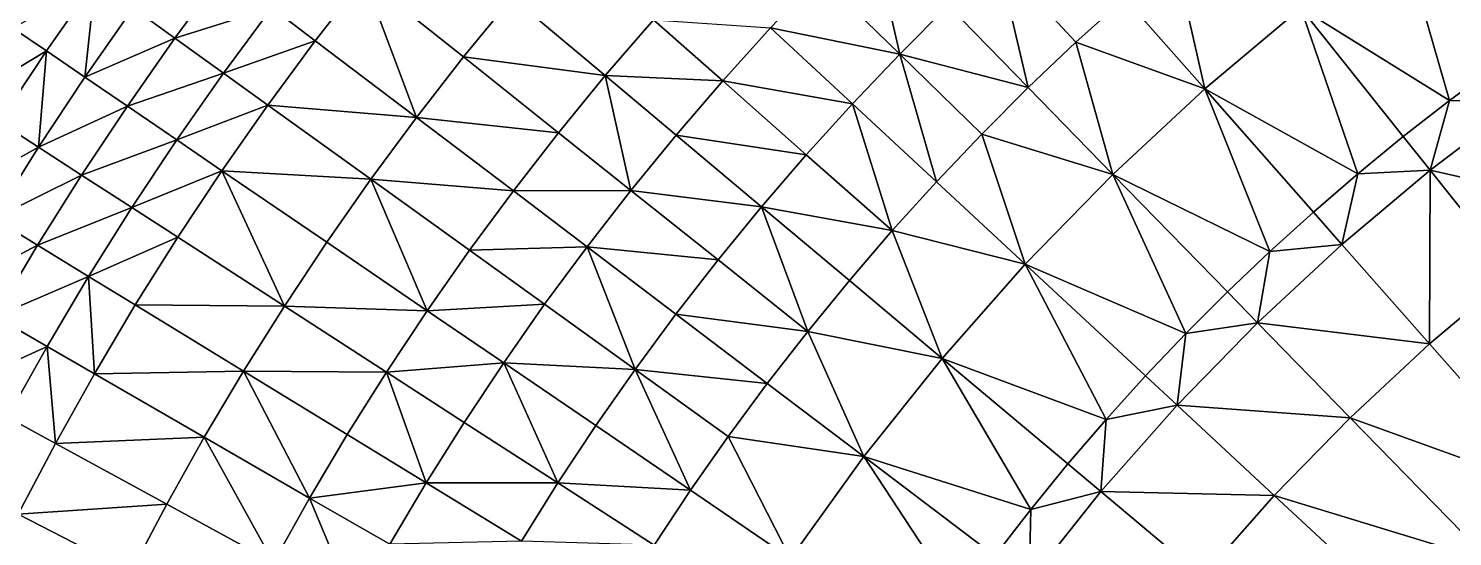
# Model space of a CAD drawing. Header units: millimetres. Extents: x -3750 to 5350, y -3750 to 3750.
# Drawn here: x -1993 to -994, y 1010 to 1366 of the extents above; entities that cross this region are included whole.
import ezdxf

# ---------------------------------------------------------------- set-up
doc = ezdxf.new("R2010")
doc.units = ezdxf.units.MM
doc.header["$MEASUREMENT"] = 0
doc.layers.add('MESH_3D', color=2, linetype='CONTINUOUS')

msp = doc.modelspace()

# ---------------------------------------------------------------- linework, layer by layer
at = {"layer": 'MESH_3D'}
for points in [[(925.34, 3634.04, 32500), (-2410.45, 2872.67, 32500), (3378.63, -1627.06, 32500)], [(-2410.45, 2872.67, 32500), (-2264.27, -2989.25, 32500), (-1955.38, -3199.84, 32500)], [(3378.63, -1627.06, 32500), (-2410.45, 2872.67, 32500), (-1955.38, -3199.84, 32500)], [(-1030.36, 1433.14, -885.22), (-957.64, 1482.71, -885.22), (-929.48, 1363.29, -939.08)], [(-1437.87, 1402.46, -744.25), (-1402.46, 1437.87, -744.25), (-1381.89, 1347.86, -794.3)], [(-1402.46, 1437.87, -744.25), (-1347.86, 1381.89, -794.3), (-1381.89, 1347.86, -794.3)], [(-1100.51, 1380, -885.22), (-1030.36, 1433.14, -885.22), (-996.28, 1315.27, -939.08)], [(-1030.36, 1433.14, -885.22), (-929.48, 1363.29, -939.08), (-963.18, 1339.7, -939.08)], [(-1030.36, 1433.14, -885.22), (-963.18, 1339.7, -939.08), (-996.28, 1315.27, -939.08)], [(-1347.86, 1381.89, -794.3), (-1312.99, 1415.07, -794.3), (-1291.74, 1324.35, -840.76)], [(-1312.99, 1415.07, -794.3), (-1224.12, 1387.1, -840.76), (-1258.32, 1356.15, -840.76)], [(-1312.99, 1415.07, -794.3), (-1258.32, 1356.15, -840.76), (-1291.74, 1324.35, -840.76)], [(-1167.93, 1323.42, -885.22), (-1224.12, 1387.1, -840.76), (-1189.16, 1417.18, -840.76)], [(-1167.93, 1323.42, -885.22), (-1189.16, 1417.18, -840.76), (-1100.51, 1380, -885.22)], [(-2003.65, 1366.07, -303.82), (-1945.91, 1399.02, -355.73), (-1980.19, 1350.07, -355.73)], [(-1980.19, 1350.07, -355.73), (-1945.91, 1399.02, -355.73), (-1953.17, 1331.65, -406.77)], [(-1945.91, 1399.02, -355.73), (-1919.36, 1379.93, -406.77), (-1953.17, 1331.65, -406.77)], [(-1919.36, 1379.93, -406.77), (-1855.68, 1405.62, -455.71), (-1890.14, 1358.92, -455.71)], [(-1890.14, 1358.92, -455.71), (-1855.68, 1405.62, -455.71), (-1822.2, 1380.26, -506.08)], [(-1822.2, 1380.26, -506.08), (-1757.26, 1401.37, -547.31), (-1791.65, 1357.13, -547.31)], [(-1791.65, 1357.13, -547.31), (-1757.26, 1401.37, -547.31), (-1720.75, 1303.42, -630.5)], [(-1757.26, 1401.37, -547.31), (-1653.64, 1387.57, -630.5), (-1687.72, 1345.91, -630.5)], [(-1757.26, 1401.37, -547.31), (-1687.72, 1345.91, -630.5), (-1720.75, 1303.42, -630.5)], [(-1472.39, 1366.18, -744.25), (-1437.87, 1402.46, -744.25), (-1381.89, 1347.86, -794.3)], [(-1953.17, 1331.65, -406.77), (-1919.36, 1379.93, -406.77), (-1890.14, 1358.92, -455.71)], [(-1890.14, 1358.92, -455.71), (-1822.2, 1380.26, -506.08), (-1856.04, 1334.4, -506.08)], [(-1856.04, 1334.4, -506.08), (-1822.2, 1380.26, -506.08), (-1791.65, 1357.13, -547.31)], [(-1687.72, 1345.91, -630.5), (-1653.64, 1387.57, -630.5), (-1588.3, 1332.74, -698.41)], [(-1653.64, 1387.57, -630.5), (-1554.58, 1371.92, -698.41), (-1588.3, 1332.74, -698.41)], [(-1381.89, 1347.86, -794.3), (-1347.86, 1381.89, -794.3), (-1291.74, 1324.35, -840.76)], [(-1167.93, 1323.42, -885.22), (-1258.32, 1356.15, -840.76), (-1224.12, 1387.1, -840.76)], [(-1167.93, 1323.42, -885.22), (-1100.51, 1380, -885.22), (-1060.6, 1263.97, -939.08)], [(-1100.51, 1380, -885.22), (-996.28, 1315.27, -939.08), (-1028.76, 1290.02, -939.08)], [(-1100.51, 1380, -885.22), (-1028.76, 1290.02, -939.08), (-1060.6, 1263.97, -939.08)], [(-1588.3, 1332.74, -698.41), (-1554.58, 1371.92, -698.41), (-1505.99, 1329.04, -744.25)], [(-1554.58, 1371.92, -698.41), (-1472.39, 1366.18, -744.25), (-1505.99, 1329.04, -744.25)], [(-2037.09, 1315.69, -303.82), (-2003.65, 1366.07, -303.82), (-1980.19, 1350.07, -355.73)], [(-1953.17, 1331.65, -406.77), (-1890.14, 1358.92, -455.71), (-1923.43, 1311.37, -455.71)], [(-1923.43, 1311.37, -455.71), (-1890.14, 1358.92, -455.71), (-1856.04, 1334.4, -506.08)], [(-1505.99, 1329.04, -744.25), (-1472.39, 1366.18, -744.25), (-1415.07, 1312.99, -794.3)], [(-1472.39, 1366.18, -744.25), (-1381.89, 1347.86, -794.3), (-1415.07, 1312.99, -794.3)], [(-2037.09, 1315.69, -303.82), (-1980.19, 1350.07, -355.73), (-2013.23, 1300.28, -355.73)], [(-2013.23, 1300.28, -355.73), (-1980.19, 1350.07, -355.73), (-1985.76, 1282.54, -406.77)], [(-1980.19, 1350.07, -355.73), (-1953.17, 1331.65, -406.77), (-1985.76, 1282.54, -406.77)], [(-1856.04, 1334.4, -506.08), (-1791.65, 1357.13, -547.31), (-1824.93, 1312.04, -547.31)], [(-1824.93, 1312.04, -547.31), (-1791.65, 1357.13, -547.31), (-1720.75, 1303.42, -630.5)], [(-1232.44, 1263.56, -885.22), (-1291.74, 1324.35, -840.76), (-1258.32, 1356.15, -840.76)], [(-1232.44, 1263.56, -885.22), (-1258.32, 1356.15, -840.76), (-1167.93, 1323.42, -885.22)], [(-1720.75, 1303.42, -630.5), (-1687.72, 1345.91, -630.5), (-1621.03, 1292.73, -698.41)], [(-1687.72, 1345.91, -630.5), (-1588.3, 1332.74, -698.41), (-1621.03, 1292.73, -698.41)], [(-1415.07, 1312.99, -794.3), (-1381.89, 1347.86, -794.3), (-1356.15, 1258.32, -840.76)], [(-1381.89, 1347.86, -794.3), (-1291.74, 1324.35, -840.76), (-1324.35, 1291.74, -840.76)], [(-1381.89, 1347.86, -794.3), (-1324.35, 1291.74, -840.76), (-1356.15, 1258.32, -840.76)], [(-945.54, 1315.16, -952.14), (-996.28, 1315.27, -939.08), (-963.18, 1339.7, -939.08)], [(-1985.76, 1282.54, -406.77), (-1953.17, 1331.65, -406.77), (-1923.43, 1311.37, -455.71)], [(-1923.43, 1311.37, -455.71), (-1856.04, 1334.4, -506.08), (-1888.73, 1287.72, -506.08)], [(-1888.73, 1287.72, -506.08), (-1856.04, 1334.4, -506.08), (-1824.93, 1312.04, -547.31)], [(-1621.03, 1292.73, -698.41), (-1588.3, 1332.74, -698.41), (-1570.36, 1252.32, -744.25)], [(-1588.3, 1332.74, -698.41), (-1505.99, 1329.04, -744.25), (-1538.65, 1291.08, -744.25)], [(-1588.3, 1332.74, -698.41), (-1538.65, 1291.08, -744.25), (-1570.36, 1252.32, -744.25)], [(-1538.65, 1291.08, -744.25), (-1505.99, 1329.04, -744.25), (-1447.36, 1277.3, -794.3)], [(-1505.99, 1329.04, -744.25), (-1415.07, 1312.99, -794.3), (-1447.36, 1277.3, -794.3)], [(-1232.44, 1263.56, -885.22), (-1324.35, 1291.74, -840.76), (-1291.74, 1324.35, -840.76)], [(-1232.44, 1263.56, -885.22), (-1167.93, 1323.42, -885.22), (-1122.29, 1209.54, -939.08)], [(-1167.93, 1323.42, -885.22), (-1060.6, 1263.97, -939.08), (-1091.78, 1237.14, -939.08)], [(-1167.93, 1323.42, -885.22), (-1091.78, 1237.14, -939.08), (-1122.29, 1209.54, -939.08)], [(-1985.76, 1282.54, -406.77), (-1923.43, 1311.37, -455.71), (-1955.53, 1263.01, -455.71)], [(-1955.53, 1263.01, -455.71), (-1923.43, 1311.37, -455.71), (-1888.73, 1287.72, -506.08)], [(-1888.73, 1287.72, -506.08), (-1824.93, 1312.04, -547.31), (-1857.07, 1266.13, -547.31)], [(-1857.07, 1266.13, -547.31), (-1824.93, 1312.04, -547.31), (-1752.71, 1260.11, -630.5)], [(-1824.93, 1312.04, -547.31), (-1720.75, 1303.42, -630.5), (-1752.71, 1260.11, -630.5)], [(-1447.36, 1277.3, -794.3), (-1415.07, 1312.99, -794.3), (-1387.1, 1224.12, -840.76)], [(-1415.07, 1312.99, -794.3), (-1356.15, 1258.32, -840.76), (-1387.1, 1224.12, -840.76)], [(-1009.92, 1266.4, -952.14), (-1028.76, 1290.02, -939.08), (-996.28, 1315.27, -939.08)], [(-1009.92, 1266.4, -952.14), (-996.28, 1315.27, -939.08), (-945.54, 1315.16, -952.14)], [(-1009.92, 1266.4, -952.14), (-945.54, 1315.16, -952.14), (-891.27, 1239.68, -989.8)], [(-2045.02, 1249.69, -355.73), (-2013.23, 1300.28, -355.73), (-1985.76, 1282.54, -406.77)], [(-1752.71, 1260.11, -630.5), (-1720.75, 1303.42, -630.5), (-1652.75, 1251.91, -698.41)], [(-1720.75, 1303.42, -630.5), (-1621.03, 1292.73, -698.41), (-1652.75, 1251.91, -698.41)], [(-1652.75, 1251.91, -698.41), (-1621.03, 1292.73, -698.41), (-1570.36, 1252.32, -744.25)], [(-1570.36, 1252.32, -744.25), (-1538.65, 1291.08, -744.25), (-1478.76, 1240.82, -794.3)], [(-1538.65, 1291.08, -744.25), (-1447.36, 1277.3, -794.3), (-1478.76, 1240.82, -794.3)], [(-1293.9, 1200.56, -885.22), (-1356.15, 1258.32, -840.76), (-1324.35, 1291.74, -840.76)], [(-1293.9, 1200.56, -885.22), (-1324.35, 1291.74, -840.76), (-1232.44, 1263.56, -885.22)], [(-1009.92, 1266.4, -952.14), (-1060.6, 1263.97, -939.08), (-1028.76, 1290.02, -939.08)], [(-2045.02, 1249.69, -355.73), (-1985.76, 1282.54, -406.77), (-2017.12, 1232.63, -406.77)], [(-2017.12, 1232.63, -406.77), (-1985.76, 1282.54, -406.77), (-1955.53, 1263.01, -455.71)], [(-1955.53, 1263.01, -455.71), (-1888.73, 1287.72, -506.08), (-1920.25, 1240.23, -506.08)], [(-1920.25, 1240.23, -506.08), (-1888.73, 1287.72, -506.08), (-1857.07, 1266.13, -547.31)], [(-1478.76, 1240.82, -794.3), (-1447.36, 1277.3, -794.3), (-1387.1, 1224.12, -840.76)], [(-2017.12, 1232.63, -406.77), (-1955.53, 1263.01, -455.71), (-1986.41, 1213.87, -455.71)], [(-1986.41, 1213.87, -455.71), (-1955.53, 1263.01, -455.71), (-1920.25, 1240.23, -506.08)], [(-1920.25, 1240.23, -506.08), (-1857.07, 1266.13, -547.31), (-1888.06, 1219.44, -547.31)], [(-1888.06, 1219.44, -547.31), (-1857.07, 1266.13, -547.31), (-1813.34, 1171.18, -630.5)], [(-1857.07, 1266.13, -547.31), (-1783.58, 1216.02, -630.5), (-1813.34, 1171.18, -630.5)], [(-1857.07, 1266.13, -547.31), (-1752.71, 1260.11, -630.5), (-1783.58, 1216.02, -630.5)], [(-1783.58, 1216.02, -630.5), (-1752.71, 1260.11, -630.5), (-1713.1, 1167.97, -698.41)], [(-1752.71, 1260.11, -630.5), (-1652.75, 1251.91, -698.41), (-1683.45, 1210.32, -698.41)], [(-1752.71, 1260.11, -630.5), (-1683.45, 1210.32, -698.41), (-1713.1, 1167.97, -698.41)], [(-1293.9, 1200.56, -885.22), (-1387.1, 1224.12, -840.76), (-1356.15, 1258.32, -840.76)], [(-1293.9, 1200.56, -885.22), (-1232.44, 1263.56, -885.22), (-1181.18, 1152.09, -939.08)], [(-1232.44, 1263.56, -885.22), (-1122.29, 1209.54, -939.08), (-1152.09, 1181.18, -939.08)], [(-1232.44, 1263.56, -885.22), (-1152.09, 1181.18, -939.08), (-1181.18, 1152.09, -939.08)], [(-1071.79, 1214.48, -952.14), (-1091.78, 1237.14, -939.08), (-1060.6, 1263.97, -939.08)], [(-1071.79, 1214.48, -952.14), (-1009.92, 1266.4, -952.14), (-1010.28, 1144.78, -989.8)], [(-1071.79, 1214.48, -952.14), (-1060.6, 1263.97, -939.08), (-1009.92, 1266.4, -952.14)], [(-1009.92, 1266.4, -952.14), (-951.96, 1193.72, -989.8), (-1010.28, 1144.78, -989.8)], [(-1009.92, 1266.4, -952.14), (-891.27, 1239.68, -989.8), (-951.96, 1193.72, -989.8)], [(-1683.45, 1210.32, -698.41), (-1652.75, 1251.91, -698.41), (-1601.1, 1212.78, -744.25)], [(-1652.75, 1251.91, -698.41), (-1570.36, 1252.32, -744.25), (-1601.1, 1212.78, -744.25)], [(-1601.1, 1212.78, -744.25), (-1570.36, 1252.32, -744.25), (-1509.23, 1203.57, -794.3)], [(-1570.36, 1252.32, -744.25), (-1478.76, 1240.82, -794.3), (-1509.23, 1203.57, -794.3)], [(-1986.41, 1213.87, -455.71), (-1920.25, 1240.23, -506.08), (-1950.57, 1191.97, -506.08)], [(-1950.57, 1191.97, -506.08), (-1920.25, 1240.23, -506.08), (-1888.06, 1219.44, -547.31)], [(-1509.23, 1203.57, -794.3), (-1478.76, 1240.82, -794.3), (-1446.39, 1153.46, -840.76)], [(-1478.76, 1240.82, -794.3), (-1387.1, 1224.12, -840.76), (-1417.18, 1189.16, -840.76)], [(-1478.76, 1240.82, -794.3), (-1417.18, 1189.16, -840.76), (-1446.39, 1153.46, -840.76)], [(-2047.22, 1181.96, -406.77), (-2017.12, 1232.63, -406.77), (-1986.41, 1213.87, -455.71)], [(-1071.79, 1214.48, -952.14), (-1122.29, 1209.54, -939.08), (-1091.78, 1237.14, -939.08)], [(-1950.57, 1191.97, -506.08), (-1888.06, 1219.44, -547.31), (-1917.88, 1171.99, -547.31)], [(-1917.88, 1171.99, -547.31), (-1888.06, 1219.44, -547.31), (-1813.34, 1171.18, -630.5)], [(-1352.13, 1134.57, -885.22), (-1417.18, 1189.16, -840.76), (-1387.1, 1224.12, -840.76)], [(-1352.13, 1134.57, -885.22), (-1387.1, 1224.12, -840.76), (-1293.9, 1200.56, -885.22)], [(-2047.22, 1181.96, -406.77), (-1986.41, 1213.87, -455.71), (-2016.05, 1163.97, -455.71)], [(-2016.05, 1163.97, -455.71), (-1986.41, 1213.87, -455.71), (-1950.57, 1191.97, -506.08)], [(-1813.34, 1171.18, -630.5), (-1783.58, 1216.02, -630.5), (-1713.1, 1167.97, -698.41)], [(-1713.1, 1167.97, -698.41), (-1683.45, 1210.32, -698.41), (-1630.84, 1172.49, -744.25)], [(-1683.45, 1210.32, -698.41), (-1601.1, 1212.78, -744.25), (-1630.84, 1172.49, -744.25)], [(-1630.84, 1172.49, -744.25), (-1601.1, 1212.78, -744.25), (-1567.35, 1126.85, -794.3)], [(-1601.1, 1212.78, -744.25), (-1509.23, 1203.57, -794.3), (-1538.77, 1165.57, -794.3)], [(-1601.1, 1212.78, -744.25), (-1538.77, 1165.57, -794.3), (-1567.35, 1126.85, -794.3)], [(-1130.99, 1159.55, -952.14), (-1152.09, 1181.18, -939.08), (-1122.29, 1209.54, -939.08)], [(-1130.99, 1159.55, -952.14), (-1071.79, 1214.48, -952.14), (-1010.28, 1144.78, -989.8)], [(-1130.99, 1159.55, -952.14), (-1122.29, 1209.54, -939.08), (-1071.79, 1214.48, -952.14)], [(-1538.77, 1165.57, -794.3), (-1509.23, 1203.57, -794.3), (-1446.39, 1153.46, -840.76)], [(-1352.13, 1134.57, -885.22), (-1293.9, 1200.56, -885.22), (-1237.14, 1091.78, -939.08)], [(-1293.9, 1200.56, -885.22), (-1181.18, 1152.09, -939.08), (-1209.54, 1122.29, -939.08)], [(-1293.9, 1200.56, -885.22), (-1209.54, 1122.29, -939.08), (-1237.14, 1091.78, -939.08)], [(-2016.05, 1163.97, -455.71), (-1950.57, 1191.97, -506.08), (-1979.68, 1142.97, -506.08)], [(-1979.68, 1142.97, -506.08), (-1950.57, 1191.97, -506.08), (-1946.5, 1123.81, -547.31)], [(-1950.57, 1191.97, -506.08), (-1917.88, 1171.99, -547.31), (-1946.5, 1123.81, -547.31)], [(-1352.13, 1134.57, -885.22), (-1446.39, 1153.46, -840.76), (-1417.18, 1189.16, -840.76)], [(-1010.28, 1144.78, -989.8), (-951.96, 1193.72, -989.8), (-917.03, 1039.12, -1040.35)], [(-1130.99, 1159.55, -952.14), (-1181.18, 1152.09, -939.08), (-1152.09, 1181.18, -939.08)], [(-1946.5, 1123.81, -547.31), (-1917.88, 1171.99, -547.31), (-1841.97, 1125.61, -630.5)], [(-1917.88, 1171.99, -547.31), (-1813.34, 1171.18, -630.5), (-1841.97, 1125.61, -630.5)], [(-1841.97, 1125.61, -630.5), (-1813.34, 1171.18, -630.5), (-1741.69, 1124.9, -698.41)], [(-1813.34, 1171.18, -630.5), (-1713.1, 1167.97, -698.41), (-1741.69, 1124.9, -698.41)], [(-1713.1, 1167.97, -698.41), (-1630.84, 1172.49, -744.25), (-1659.56, 1131.47, -744.25)], [(-1659.56, 1131.47, -744.25), (-1630.84, 1172.49, -744.25), (-1567.35, 1126.85, -794.3)], [(-2044.45, 1113.35, -455.71), (-2016.05, 1163.97, -455.71), (-1979.68, 1142.97, -506.08)], [(-1741.69, 1124.9, -698.41), (-1713.1, 1167.97, -698.41), (-1659.56, 1131.47, -744.25)], [(-1567.35, 1126.85, -794.3), (-1538.77, 1165.57, -794.3), (-1474.7, 1117.04, -840.76)], [(-1538.77, 1165.57, -794.3), (-1446.39, 1153.46, -840.76), (-1474.7, 1117.04, -840.76)], [(-1187.38, 1101.73, -952.14), (-1130.99, 1159.55, -952.14), (-1066.08, 1093, -989.8)], [(-1187.38, 1101.73, -952.14), (-1181.18, 1152.09, -939.08), (-1130.99, 1159.55, -952.14)], [(-1130.99, 1159.55, -952.14), (-1010.28, 1144.78, -989.8), (-1066.08, 1093, -989.8)], [(-1407, 1065.76, -885.22), (-1474.7, 1117.04, -840.76), (-1446.39, 1153.46, -840.76)], [(-1407, 1065.76, -885.22), (-1446.39, 1153.46, -840.76), (-1352.13, 1134.57, -885.22)], [(-1187.38, 1101.73, -952.14), (-1209.54, 1122.29, -939.08), (-1181.18, 1152.09, -939.08)], [(-2044.45, 1113.35, -455.71), (-1979.68, 1142.97, -506.08), (-2007.56, 1093.26, -506.08)], [(-2007.56, 1093.26, -506.08), (-1979.68, 1142.97, -506.08), (-1973.91, 1074.94, -547.31)], [(-1979.68, 1142.97, -506.08), (-1946.5, 1123.81, -547.31), (-1973.91, 1074.94, -547.31)], [(-1066.08, 1093, -989.8), (-1010.28, 1144.78, -989.8), (-917.03, 1039.12, -1040.35)], [(-1741.69, 1124.9, -698.41), (-1659.56, 1131.47, -744.25), (-1687.25, 1089.74, -744.25)], [(-1687.25, 1089.74, -744.25), (-1659.56, 1131.47, -744.25), (-1621.57, 1047.32, -794.3)], [(-1659.56, 1131.47, -744.25), (-1567.35, 1126.85, -794.3), (-1594.95, 1087.42, -794.3)], [(-1659.56, 1131.47, -744.25), (-1594.95, 1087.42, -794.3), (-1621.57, 1047.32, -794.3)], [(-1407, 1065.76, -885.22), (-1352.13, 1134.57, -885.22), (-1290.02, 1028.76, -939.08)], [(-1352.13, 1134.57, -885.22), (-1237.14, 1091.78, -939.08), (-1263.97, 1060.6, -939.08)], [(-1352.13, 1134.57, -885.22), (-1263.97, 1060.6, -939.08), (-1290.02, 1028.76, -939.08)], [(-1973.91, 1074.94, -547.31), (-1946.5, 1123.81, -547.31), (-1869.46, 1079.34, -630.5)], [(-1946.5, 1123.81, -547.31), (-1841.97, 1125.61, -630.5), (-1869.46, 1079.34, -630.5)], [(-1869.46, 1079.34, -630.5), (-1841.97, 1125.61, -630.5), (-1795.6, 1036.69, -698.41)], [(-1841.97, 1125.61, -630.5), (-1741.69, 1124.9, -698.41), (-1769.19, 1081.13, -698.41)], [(-1841.97, 1125.61, -630.5), (-1769.19, 1081.13, -698.41), (-1795.6, 1036.69, -698.41)], [(-1769.19, 1081.13, -698.41), (-1741.69, 1124.9, -698.41), (-1713.9, 1047.34, -744.25)], [(-1741.69, 1124.9, -698.41), (-1687.25, 1089.74, -744.25), (-1713.9, 1047.34, -744.25)], [(-1594.95, 1087.42, -794.3), (-1567.35, 1126.85, -794.3), (-1528.54, 1042.14, -840.76)], [(-1567.35, 1126.85, -794.3), (-1474.7, 1117.04, -840.76), (-1502.09, 1079.93, -840.76)], [(-1567.35, 1126.85, -794.3), (-1502.09, 1079.93, -840.76), (-1528.54, 1042.14, -840.76)], [(-1187.38, 1101.73, -952.14), (-1237.14, 1091.78, -939.08), (-1209.54, 1122.29, -939.08)], [(-1407, 1065.76, -885.22), (-1502.09, 1079.93, -840.76), (-1474.7, 1117.04, -840.76)], [(-1240.82, 1041.17, -952.14), (-1237.14, 1091.78, -939.08), (-1187.38, 1101.73, -952.14)], [(-1240.82, 1041.17, -952.14), (-1187.38, 1101.73, -952.14), (-1119.24, 1038.5, -989.8)], [(-1187.38, 1101.73, -952.14), (-1066.08, 1093, -989.8), (-1119.24, 1038.5, -989.8)], [(-2007.56, 1093.26, -506.08), (-1973.91, 1074.94, -547.31), (-2000.1, 1025.39, -547.31)], [(-1713.9, 1047.34, -744.25), (-1687.25, 1089.74, -744.25), (-1621.57, 1047.32, -794.3)], [(-1240.82, 1041.17, -952.14), (-1263.97, 1060.6, -939.08), (-1237.14, 1091.78, -939.08)], [(-1119.24, 1038.5, -989.8), (-1066.08, 1093, -989.8), (-967.68, 992.11, -1040.35)], [(-1066.08, 1093, -989.8), (-917.03, 1039.12, -1040.35), (-967.68, 992.11, -1040.35)], [(-1973.91, 1074.94, -547.31), (-1869.46, 1079.34, -630.5), (-1895.79, 1032.39, -630.5)], [(-1895.79, 1032.39, -630.5), (-1869.46, 1079.34, -630.5), (-1820.88, 991.6, -698.41)], [(-1869.46, 1079.34, -630.5), (-1795.6, 1036.69, -698.41), (-1820.88, 991.6, -698.41)], [(-1795.6, 1036.69, -698.41), (-1769.19, 1081.13, -698.41), (-1713.9, 1047.34, -744.25)], [(-1621.57, 1047.32, -794.3), (-1594.95, 1087.42, -794.3), (-1528.54, 1042.14, -840.76)], [(-1458.38, 994.31, -885.22), (-1528.54, 1042.14, -840.76), (-1502.09, 1079.93, -840.76)], [(-1458.38, 994.31, -885.22), (-1502.09, 1079.93, -840.76), (-1407, 1065.76, -885.22)], [(-2000.1, 1025.39, -547.31), (-1973.91, 1074.94, -547.31), (-1895.79, 1032.39, -630.5)], [(-1458.38, 994.31, -885.22), (-1407, 1065.76, -885.22), (-1339.7, 963.18, -939.08)], [(-1407, 1065.76, -885.22), (-1315.27, 996.28, -939.08), (-1339.7, 963.18, -939.08)], [(-1407, 1065.76, -885.22), (-1290.02, 1028.76, -939.08), (-1315.27, 996.28, -939.08)], [(-1240.82, 1041.17, -952.14), (-1290.02, 1028.76, -939.08), (-1263.97, 1060.6, -939.08)], [(-1795.6, 1036.69, -698.41), (-1713.9, 1047.34, -744.25), (-1739.47, 1004.29, -744.25)], [(-1739.47, 1004.29, -744.25), (-1713.9, 1047.34, -744.25), (-1647.17, 1006.57, -794.3)], [(-1713.9, 1047.34, -744.25), (-1621.57, 1047.32, -794.3), (-1647.17, 1006.57, -794.3)], [(-1647.17, 1006.57, -794.3), (-1621.57, 1047.32, -794.3), (-1554.05, 1003.71, -840.76)], [(-1621.57, 1047.32, -794.3), (-1528.54, 1042.14, -840.76), (-1554.05, 1003.71, -840.76)], [(-1458.38, 994.31, -885.22), (-1554.05, 1003.71, -840.76), (-1528.54, 1042.14, -840.76)], [(-1291.18, 978.03, -952.14), (-1290.02, 1028.76, -939.08), (-1240.82, 1041.17, -952.14)], [(-1291.18, 978.03, -952.14), (-1240.82, 1041.17, -952.14), (-1169.61, 981.42, -989.8)], [(-1240.82, 1041.17, -952.14), (-1119.24, 1038.5, -989.8), (-1169.61, 981.42, -989.8)], [(-1169.61, 981.42, -989.8), (-1119.24, 1038.5, -989.8), (-1015.93, 942.65, -1040.35)], [(-1119.24, 1038.5, -989.8), (-967.68, 992.11, -1040.35), (-1015.93, 942.65, -1040.35)], [(-2000.1, 1025.39, -547.31), (-1895.79, 1032.39, -630.5), (-1920.94, 984.81, -630.5)], [(-1920.94, 984.81, -630.5), (-1895.79, 1032.39, -630.5), (-1820.88, 991.6, -698.41)], [(-1820.88, 991.6, -698.41), (-1795.6, 1036.69, -698.41), (-1763.97, 960.61, -744.25)], [(-1795.6, 1036.69, -698.41), (-1739.47, 1004.29, -744.25), (-1763.97, 960.61, -744.25)], [(-1291.18, 978.03, -952.14), (-1315.27, 996.28, -939.08), (-1290.02, 1028.76, -939.08)], [(-2025.04, 975.21, -547.31), (-2000.1, 1025.39, -547.31), (-1920.94, 984.81, -630.5)]]:
    msp.add_3dface(points, dxfattribs=at)

doc.saveas('drawing.dxf')
